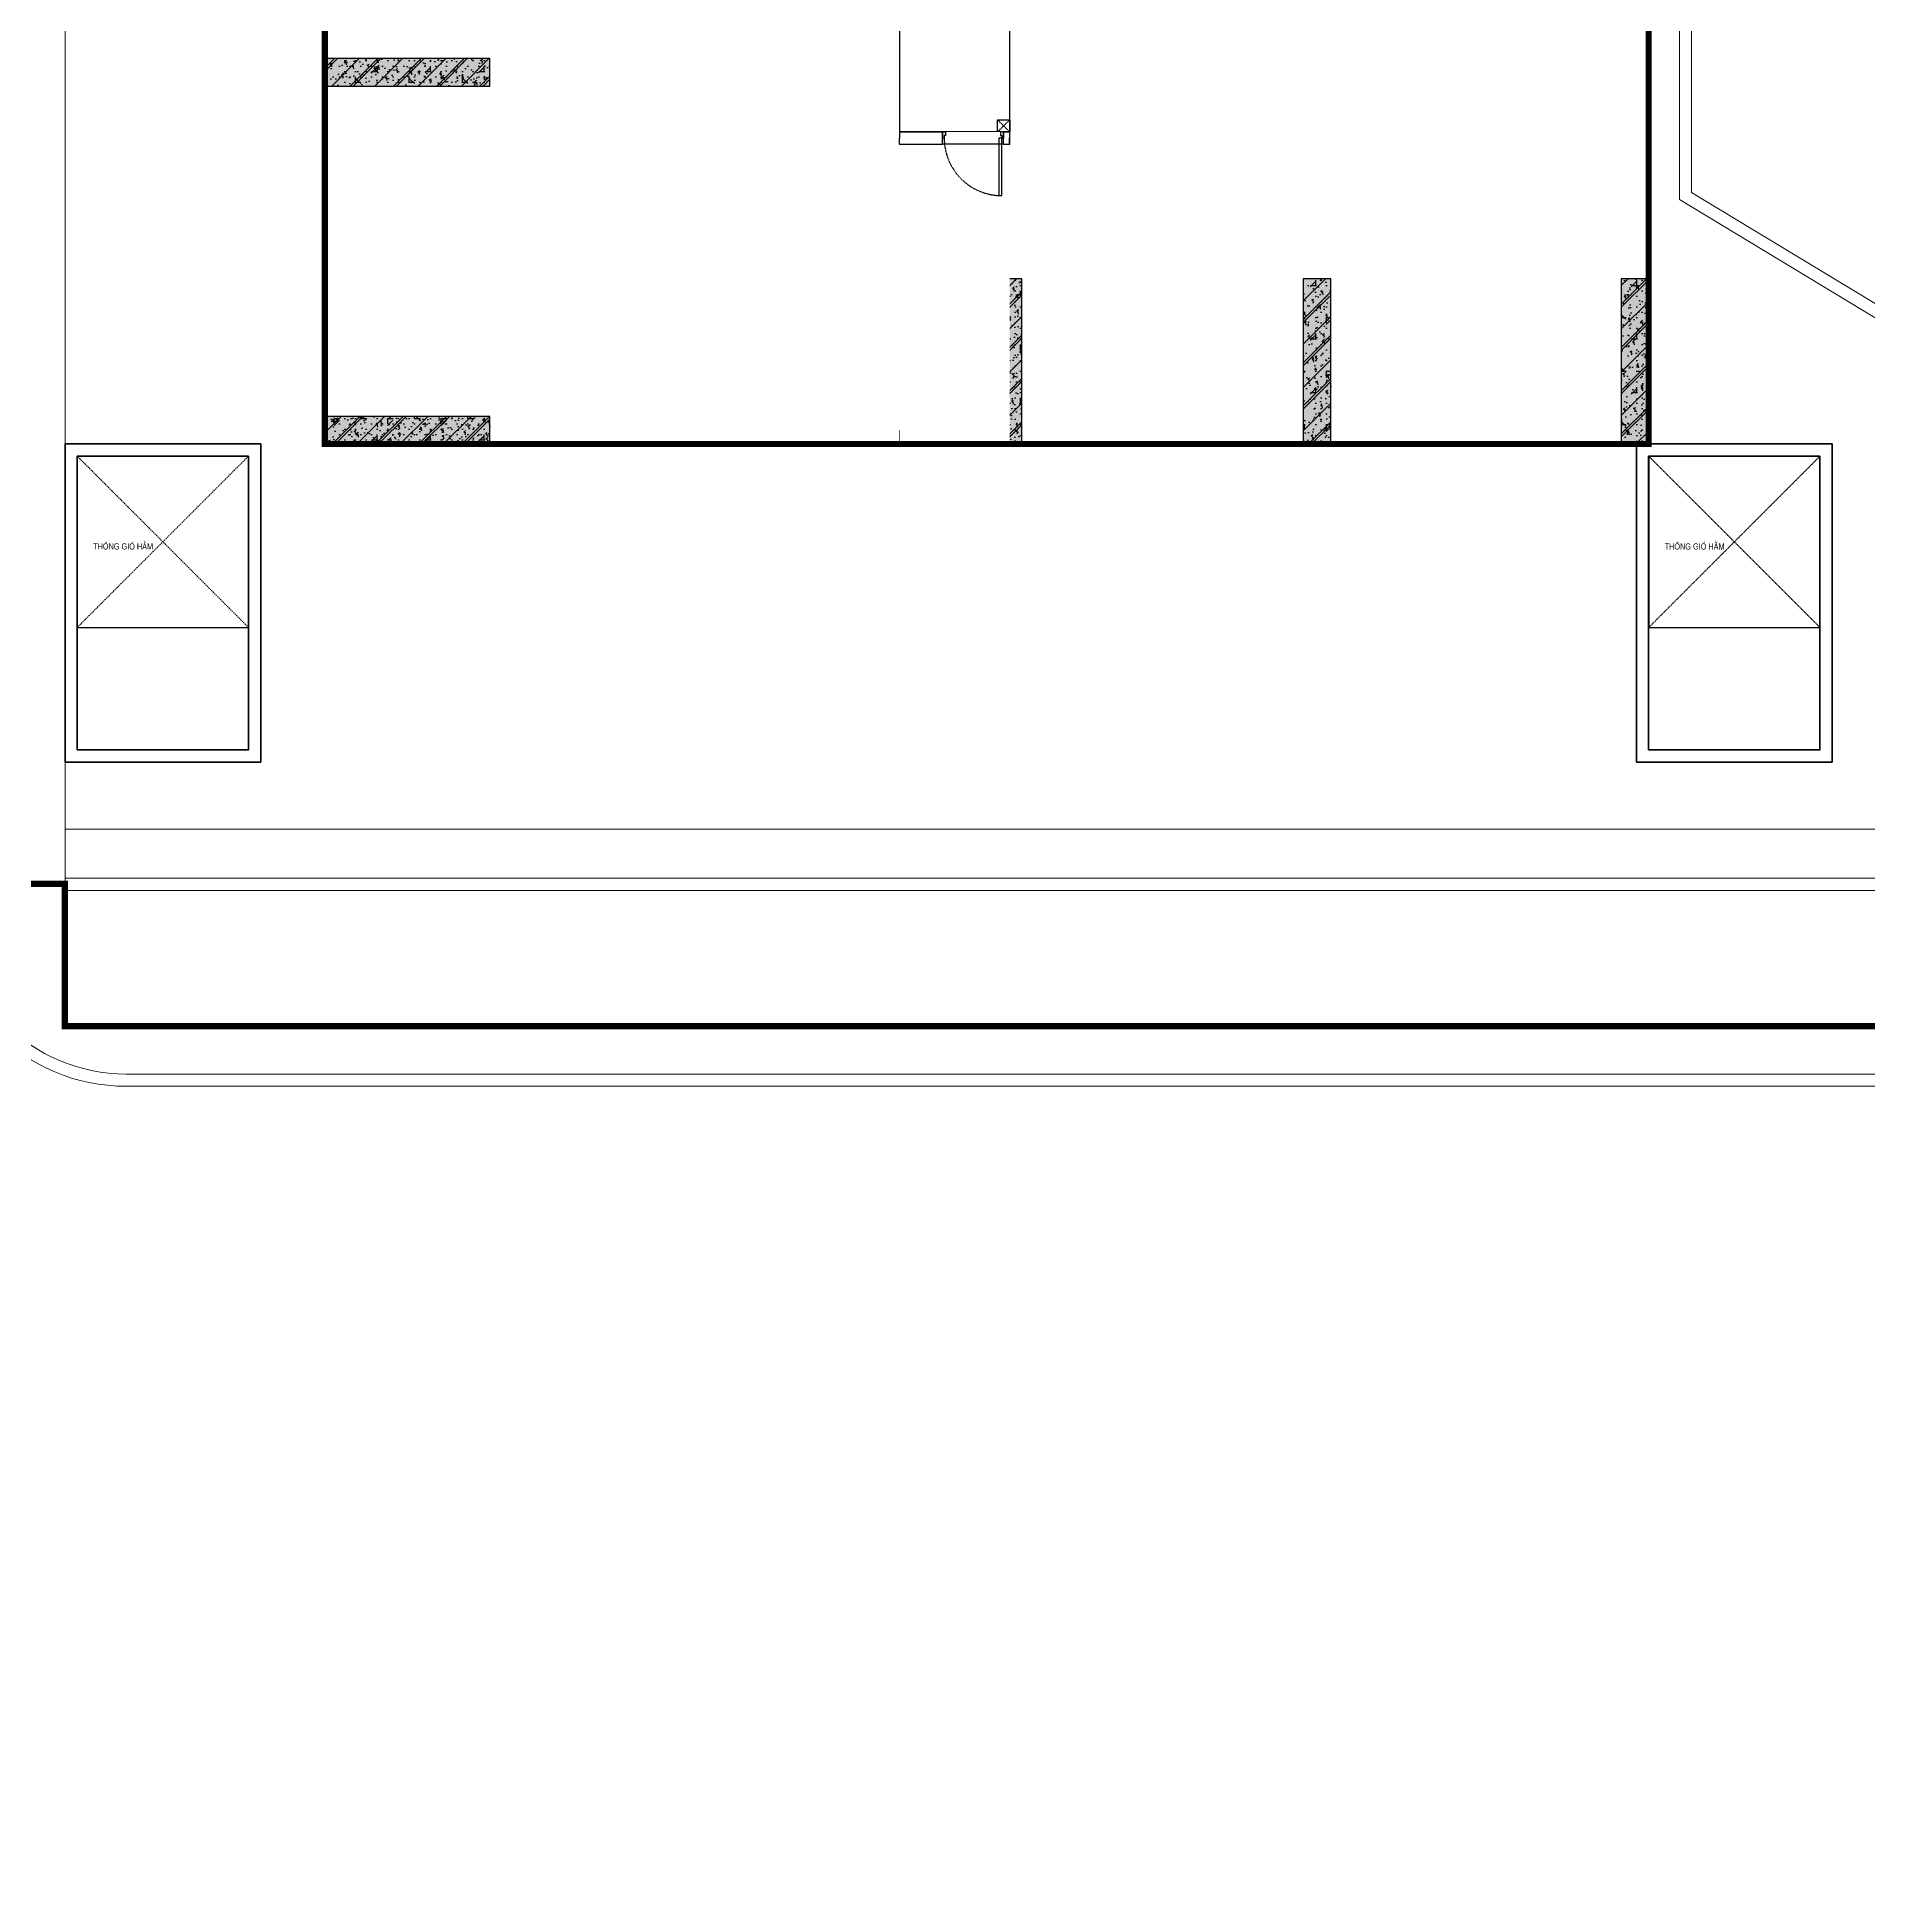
# Model space of a CAD drawing. Header units: millimetres. Extents: x 379264 to 1158416, y -283062 to 356890.
# Drawn here: x 933987 to 934586, y -27057 to -26450 of the extents above; entities that cross this region are included whole.
import ezdxf
from ezdxf.enums import TextEntityAlignment as Align

# ---------------------------------------------------------------- set-up
doc = ezdxf.new("R2010")
doc.units = ezdxf.units.MM
for name, pattern in [('CENTER', [2, 1.25, -0.25, 0.25, -0.25]), ('keyplan TANG 1$0$Core 1A$0$Hidden10.5', [1.5, 1, -0.5]), ('keyplan TANG 1$0$mb tang 1 TWA$0$Hidden10.5', [1.5, 1, -0.5]), ('keyplan TANG 1$0$mb_unitmix twa 1-20$0$Core 1A$0$Hidden10.5', [1.5, 1, -0.5]), ('keyplan TANG 1$0$Ranh dat$0$HTT Divide', [18, 10, -2, 1, -2, 1, -2])]:
    doc.linetypes.add(name, pattern=pattern)
for name, color, linetype in [('12PM. GRID', 8, 'CENTER'), ('BLOCK C - CHI TIET THANG 7 - 15T$0$DnW', 20, 'Continuous'), ('keyplan TANG 1$0$Concrete Line', 250, 'Continuous'), ('keyplan TANG 1$0$mb tang 1 TWA$0$Door', 250, 'Continuous'), ('keyplan TANG 1$0$MB_Cot tang 1$0$Concrete Hatch', 250, 'Continuous'), ('keyplan TANG 1$0$MB_Cot tang 1$0$Concrete Line', 250, 'Continuous'), ('keyplan TANG 1$0$MB_Cot tang 1$0$Concrete Solid', 250, 'Continuous'), ('keyplan TANG 1$0$mb_unitmix twa 1-20$0$Net thay Tran', 250, 'Continuous'), ('keyplan TANG 1$0$mb_unitmix twa 1-20$0$Opening Hidden', 250, 'keyplan TANG 1$0$mb_unitmix twa 1-20$0$Core 1A$0$Hidden10.5'), ('keyplan TANG 1$0$mb_unitmix twa 1-20$0$Opening Line', 250, 'Continuous'), ('keyplan TANG 1$0$Opening Hidden', 250, 'keyplan TANG 1$0$Core 1A$0$Hidden10.5'), ('keyplan TANG 1$0$Opening Line', 250, 'Continuous'), ('keyplan TANG 1$0$Opening Text', 250, 'Continuous')]:
    doc.layers.add(name, color=color, linetype=linetype)
for name, color, linetype, lineweight in [('keyplan TANG 1$0$Hatch vat lieu', 250, 'Continuous', 5), ('keyplan TANG 1$0$mb_unitmix twa 1-20$0$Cua so', 250, 'Continuous', 9), ('keyplan TANG 1$0$mb_unitmix twa 1-20$0$Ghi chu ban ve', 250, 'Continuous', 20), ('keyplan TANG 1$0$mb_unitmix twa 1-20$0$Net Thay khac', 250, 'Continuous', 15), ('keyplan TANG 1$0$Net cat Tuong', 250, 'Continuous', 40), ('keyplan TANG 1$0$Net Thay khac', 250, 'Continuous', 15), ('keyplan TANG 1$0$Net thay Tuong', 250, 'Continuous', 20), ('keyplan TANG 1$0$Ranh dat$0$Ranh dat', 250, 'keyplan TANG 1$0$Ranh dat$0$HTT Divide', 40)]:
    doc.layers.add(name, color=color, linetype=linetype, lineweight=lineweight)
doc.styles.add('keyplan TANG 1$0$mb_unitmix twa 1-20$0$Core 1A$0$VNI-HelveC', font='VHELVCN_0.TTF')
doc.styles.add('keyplan TANG 1$0$VNI-HelveC', font='VHELVCN_0.TTF')

# ---------------------------------------------------------------- blocks, each defined once
blk = doc.blocks.new('*U1377')
at = {"layer": 'keyplan TANG 1$0$Opening Hidden'}
for p, q in [((0, 0), (2800, 2800)), ((2800, 0), (0, 2800))]:
    blk.add_line(p, q, dxfattribs=at)
at = {"layer": 'keyplan TANG 1$0$Opening Line'}
blk.add_lwpolyline([(0, 0), (2800, 5.684341886080801e-14), (2800, 2800), (0, 2800)], close=True, dxfattribs=at)
at = {"layer": 'keyplan TANG 1$0$Opening Text', "style": 'keyplan TANG 1$0$VNI-HelveC'}
blk.add_attdef('OPENING', text='', height=100, dxfattribs=at).set_placement((750, 1325.000000000007), align=Align.MIDDLE_CENTER)
blk = doc.blocks.new('keyplan TANG 1$0$A$Cec98b088')
at = {"layer": 'keyplan TANG 1$0$Net cat Tuong'}
for points in [[(-3198.334611486609, 90250), (1.665388513391463, 90250), (1.665388513391463, 85049.16828283906), (-3198.334611486609, 85049.16828283906)], [(22498.33656567813, 90250), (25698.33656567813, 90250), (25698.33656567813, 85049.16828283906), (22498.33656567813, 85049.16828283906)], [(-2998.334611486609, 90050), (-198.3346114866085, 90050), (-198.3346114866085, 85249.16828283906), (-2998.334611486609, 85249.16828283906)], [(22698.33656567813, 90050), (25498.33656567813, 90050), (25498.33656567813, 85249.16828283906), (22698.33656567813, 85249.16828283906)]]:
    blk.add_lwpolyline(points, close=True, dxfattribs=at)
at = {"layer": 'keyplan TANG 1$0$Opening Line'}
for p in [(-2998.334611486609, 87250), (22700.00000000001, 87249.16828283906)]:
    blk.add_blockref('*U1377', p, dxfattribs=at).add_auto_attribs({'OPENING': 'THOÂNG GIOÙ HAÀM'})
blk = doc.blocks.new('keyplan TANG 1$0$mb tang 1 TWA$0$Door 1000-1')
at = {"color": 0, "linetype": 'ByBlock'}
blk.add_lwpolyline([(30, 100), (75, 100), (75, 1040.000000000015), (30, 1040.000000000015)], close=True, dxfattribs=at)
for points in [[(50, 55), (30, 55), (30, 100), (0, 100), (0, 0), (50, 0), (50, 55)], [(950.0000000000146, 55), (970.0000000000146, 55), (970.0000000000146, 100), (1000.000000000015, 100), (1000.000000000015, 0), (950.0000000000146, 0), (950.0000000000146, 55)]]:
    blk.add_lwpolyline(points, dxfattribs=at)
at = {"color": 0, "linetype": 'keyplan TANG 1$0$mb tang 1 TWA$0$Hidden10.5'}
blk.add_arc((30, 100), 940.0000000000146, 0, 90, dxfattribs=at)
blk = doc.blocks.new('*U1435')
at = {"layer": 'keyplan TANG 1$0$mb tang 1 TWA$0$Door'}
blk.add_blockref('keyplan TANG 1$0$mb tang 1 TWA$0$Door 1000-1', (0, 0), dxfattribs=at)
blk = doc.blocks.new('*U263')
for points in [[(0, 0), (1800, 0), (1800, 100), (0, 100)], [(0, 100), (50, 100), (50, 0), (0, 0)], [(50, 75), (50, 25), (87.5, 25), (87.5, 50), (75, 50), (75, 75)], [(900, 75), (900, 25), (862.5, 25), (862.5, 50), (875, 50), (875, 75)], [(900, 75), (900, 25), (937.5, 25), (937.5, 50), (925, 50), (925, 75)], [(1750, 75), (1750, 25), (1712.5, 25), (1712.5, 50), (1725, 50), (1725, 75)], [(1750, 100), (1800, 100), (1800, 0), (1750, 0)]]:
    blk.add_lwpolyline(points, close=True)
at = {"color": 251}
for points in [[(75, 62.5), (75, 75), (875, 74.99999916972592), (875, 62.49999916972592)], [(87.5, 50), (87.5, 25), (862.5, 24.99999916972592), (862.5, 49.99999916972592)], [(925, 62.5), (925, 75), (1725, 74.99999916972592), (1725, 62.49999916972592)], [(937.5, 50), (937.5, 25), (1712.5, 24.99999916972592), (1712.5, 49.99999916972592)]]:
    blk.add_lwpolyline(points, close=True, dxfattribs=at)
blk = doc.blocks.new('*U1441')
at = {"layer": 'keyplan TANG 1$0$mb_unitmix twa 1-20$0$Opening Hidden'}
for p, q in [((0, 0), (200, 200)), ((200, 0), (0, 200))]:
    blk.add_line(p, q, dxfattribs=at)
at = {"layer": 'keyplan TANG 1$0$mb_unitmix twa 1-20$0$Opening Line'}
blk.add_lwpolyline([(0, 0), (200, 5.684341886080801e-14), (200, 200), (0, 200)], close=True, dxfattribs=at)
at = {"layer": 'keyplan TANG 1$0$mb_unitmix twa 1-20$0$Ghi chu ban ve', "style": 'keyplan TANG 1$0$mb_unitmix twa 1-20$0$Core 1A$0$VNI-HelveC'}
blk.add_attdef('OPENING', text='', height=100, dxfattribs=at).set_placement((99.99999999999977, 99.99999999999983), align=Align.MIDDLE_CENTER)
blk = doc.blocks.new('*U1405')
at = {"layer": 'keyplan TANG 1$0$MB_Cot tang 1$0$Concrete Hatch'}
h = blk.add_hatch(dxfattribs=at)
h.set_pattern_fill('CONCRETE', color=256, scale=50, style=0, pattern_type=2)
h.set_pattern_definition([(45, (0, -2150), (-176.7766952966369, 176.7766952966369), []), (45, (0, -2100), (-353.5533905932737, 353.5533905932738), []), (49.99999999999999, (0, -2150), (358.6300913003767, -31.37606749129755), [37.5, -412.5]), (355, (0, -2150), (-69.3756668065, 376.0960668500059), [30, -330]), (100.4514, (29.88584, -2152.614669999999), (289.2546908570108, 344.7197710304768), [31.870095, -350.571056]), (46.18420000000001, (0, -2050), (533.6205243128222, -82.75950716450905), [56.25, -618.75]), (96.6356, (44.46837249999999, -2056.8966535), (467.3313527743517, 487.0589354502209), [47.805144, -525.8565]), (351.1842, (0, -2050), (467.3309725668136, 487.0593004626623), [45, -495]), (21, (50, -2075), (298.4535260592309, -201.3094453326694), [37.5, -412.5]), (326.0000000000001, (50, -2075), (121.6576659607909, 362.5750225234265), [30, -330]), (71.4514, (74.8711165, -2091.775803), (420.111314290745, 161.2652483549762), [31.870095, -350.571056]), (37.50000000000001, (0, -2150), (6.079927658645334, 166.4469269156558), [0, -326, 0, -335, 0, -331.25]), (7.499999999999999, (0, -2150), (131.5347687210743, 197.2058559411801), [0, -191, 0, -318.5, 0, -126.25]), (327.5, (-111.5, -2150), (266.9112180862045, -11.2774358671899), [0, -125, 0, -390, 0, -517.5]), (317.5, (-161.5, -2150), (291.5930846711931, 50.05249116615882), [0, -162.5, 0, -259, 0, -367.5]), (0, (175, -1975), (0, 875), [87.5, -787.5]), (0, (437.5, -1800), (0, 875), [87.5, -787.5]), (0, (262.5, -1450), (0, 875), [87.5, -350, 87.5, -350]), (90, (175, -1975), (-875, 5.35782974626967e-14), [87.5, -787.5]), (90, (262.5, -1450), (-875, 5.35782974626967e-14), [87.5, -787.5]), (90, (525, -1800), (-875, 5.35782974626967e-14), [87.5, -787.5]), (90, (700, -1537.5), (-875, 5.35782974626967e-14), [87.5, -787.5]), (135, (262.5, -1975), (-875.016357447105, 8.881784197001252e-14), [123.76, -1113.7]), (135, (350, -1450), (-875.016357447105, 8.881784197001252e-14), [123.76, -1113.7]), (45, (437.5, -1800), (8.881784197001252e-14, 875.016357447105), [123.76, -247.485, 123.76, -742.455]), (0, (-175, -2150), (87.5, 87.5), [-175, 0])])
h.paths.add_polyline_path([(-200, 300), (-200, -2400), (250, -2400), (250, 300)])
at = {"layer": 'keyplan TANG 1$0$MB_Cot tang 1$0$Concrete Solid'}
blk.add_hatch(color=256, dxfattribs=at).paths.add_polyline_path([(-200, 300), (-200, -2400), (250, -2400), (250, 300)])
at = {"layer": 'keyplan TANG 1$0$MB_Cot tang 1$0$Concrete Line'}
blk.add_lwpolyline([(-200, 300), (-200, -2400), (250, -2400), (250, 300)], close=True, dxfattribs=at)
blk = doc.blocks.new('*U59')
at = {"layer": 'keyplan TANG 1$0$MB_Cot tang 1$0$Concrete Hatch'}
h = blk.add_hatch(dxfattribs=at)
h.set_pattern_fill('CONCRETE', color=256, scale=50, style=0, pattern_type=2)
h.set_pattern_definition([(45, (-100, -2150), (-176.7766952966369, 176.7766952966369), []), (45, (-100, -2100), (-353.5533905932737, 353.5533905932738), []), (49.99999999999999, (-100, -2150), (358.6300913003767, -31.37606749129755), [37.5, -412.5]), (355, (-100, -2150), (-69.3756668065, 376.0960668500059), [30, -330]), (100.4514, (-70.11416, -2152.614669999999), (289.2546908570108, 344.7197710304768), [31.870095, -350.571056]), (46.18420000000001, (-100, -2050), (533.6205243128222, -82.75950716450905), [56.25, -618.75]), (96.6356, (-55.53162750000001, -2056.8966535), (467.3313527743517, 487.0589354502209), [47.805144, -525.8565]), (351.1842, (-100, -2050), (467.3309725668136, 487.0593004626623), [45, -495]), (21, (-50, -2075), (298.4535260592309, -201.3094453326694), [37.5, -412.5]), (326.0000000000001, (-50, -2075), (121.6576659607909, 362.5750225234265), [30, -330]), (71.4514, (-25.1288835, -2091.775803), (420.111314290745, 161.2652483549762), [31.870095, -350.571056]), (37.50000000000001, (-100, -2150), (6.079927658645334, 166.4469269156558), [0, -326, 0, -335, 0, -331.25]), (7.499999999999999, (-100, -2150), (131.5347687210743, 197.2058559411801), [0, -191, 0, -318.5, 0, -126.25]), (327.5, (-211.5, -2150), (266.9112180862045, -11.2774358671899), [0, -125, 0, -390, 0, -517.5]), (317.5, (-261.5, -2150), (291.5930846711931, 50.05249116615882), [0, -162.5, 0, -259, 0, -367.5]), (0, (75, -1975), (0, 875), [87.5, -787.5]), (0, (337.5, -1800), (0, 875), [87.5, -787.5]), (0, (162.5, -1450), (0, 875), [87.5, -350, 87.5, -350]), (90, (75, -1975), (-875, 5.35782974626967e-14), [87.5, -787.5]), (90, (162.5, -1450), (-875, 5.35782974626967e-14), [87.5, -787.5]), (90, (425, -1800), (-875, 5.35782974626967e-14), [87.5, -787.5]), (90, (600, -1537.5), (-875, 5.35782974626967e-14), [87.5, -787.5]), (135, (162.5, -1975), (-875.016357447105, 8.881784197001252e-14), [123.76, -1113.7]), (135, (250, -1450), (-875.016357447105, 8.881784197001252e-14), [123.76, -1113.7]), (45, (337.5, -1800), (8.881784197001252e-14, 875.016357447105), [123.76, -247.485, 123.76, -742.455]), (0, (-275, -2150), (87.5, 87.5), [-175, 0])])
h.paths.add_polyline_path([(-250, 300), (-250, -2400), (200, -2400), (200, 300)])
at = {"layer": 'keyplan TANG 1$0$MB_Cot tang 1$0$Concrete Solid'}
blk.add_hatch(color=256, dxfattribs=at).paths.add_polyline_path([(-250, 300), (-250, -2400), (200, -2400), (200, 300)])
at = {"layer": 'keyplan TANG 1$0$MB_Cot tang 1$0$Concrete Line'}
blk.add_lwpolyline([(-250, 300), (-250, -2400), (200, -2400), (200, 300)], close=True, dxfattribs=at)
blk = doc.blocks.new('*U1386')
at = {"layer": 'keyplan TANG 1$0$MB_Cot tang 1$0$Concrete Hatch'}
h = blk.add_hatch(dxfattribs=at)
h.set_pattern_fill('CONCRETE', color=256, scale=50, style=0, pattern_type=2)
h.set_pattern_definition([(45, (2150, -399.9999999999998), (-176.7766952966369, 176.7766952966369), []), (45, (2150, -349.9999999999998), (-353.5533905932737, 353.5533905932738), []), (49.99999999999999, (2150, -399.9999999999998), (358.6300913003767, -31.37606749129755), [37.5, -412.5]), (355, (2150, -399.9999999999998), (-69.3756668065, 376.0960668500059), [30, -330]), (100.4514, (2179.88584, -402.6146699999998), (289.2546908570108, 344.7197710304768), [31.870095, -350.571056]), (46.18420000000001, (2150, -299.9999999999998), (533.6205243128222, -82.75950716450905), [56.25, -618.75]), (96.6356, (2194.4683725, -306.8966534999998), (467.3313527743517, 487.0589354502209), [47.805144, -525.8565]), (351.1842, (2150, -299.9999999999998), (467.3309725668136, 487.0593004626623), [45, -495]), (21, (2200, -324.9999999999998), (298.4535260592309, -201.3094453326694), [37.5, -412.5]), (326.0000000000001, (2200, -324.9999999999998), (121.6576659607909, 362.5750225234265), [30, -330]), (71.4514, (2224.8711165, -341.7758029999998), (420.111314290745, 161.2652483549762), [31.870095, -350.571056]), (37.50000000000001, (2150, -399.9999999999998), (6.079927658645334, 166.4469269156558), [0, -326, 0, -335, 0, -331.25]), (7.499999999999999, (2150, -399.9999999999998), (131.5347687210743, 197.2058559411801), [0, -191, 0, -318.5, 0, -126.25]), (327.5, (2038.5, -399.9999999999998), (266.9112180862045, -11.2774358671899), [0, -125, 0, -390, 0, -517.5]), (317.5, (1988.5, -399.9999999999998), (291.5930846711931, 50.05249116615882), [0, -162.5, 0, -259, 0, -367.5]), (0, (2325, -224.9999999999998), (0, 875), [87.5, -787.5]), (0, (2587.5, -49.99999999999983), (0, 875), [87.5, -787.5]), (0, (2412.5, 300.0000000000002), (0, 875), [87.5, -350, 87.5, -350]), (90, (2325, -224.9999999999998), (-875, 5.35782974626967e-14), [87.5, -787.5]), (90, (2412.5, 300.0000000000002), (-875, 5.35782974626967e-14), [87.5, -787.5]), (90, (2675, -49.99999999999983), (-875, 5.35782974626967e-14), [87.5, -787.5]), (90, (2850, 212.5000000000002), (-875, 5.35782974626967e-14), [87.5, -787.5]), (135, (2412.5, -224.9999999999998), (-875.016357447105, 8.881784197001252e-14), [123.76, -1113.7]), (135, (2500, 300.0000000000002), (-875.016357447105, 8.881784197001252e-14), [123.76, -1113.7]), (45, (2587.5, -49.99999999999983), (8.881784197001252e-14, 875.016357447105), [123.76, -247.485, 123.76, -742.455]), (0, (1975, -399.9999999999998), (87.5, 87.5), [-175, 0])])
h.paths.add_polyline_path([(-250, 50), (-250, -399.9999999999998), (2450, -399.9999999999999), (2450, 50)])
at = {"layer": 'keyplan TANG 1$0$MB_Cot tang 1$0$Concrete Solid'}
blk.add_hatch(color=256, dxfattribs=at).paths.add_polyline_path([(-250, 50), (-250, -399.9999999999998), (2450, -399.9999999999999), (2450, 50)])
at = {"layer": 'keyplan TANG 1$0$MB_Cot tang 1$0$Concrete Line'}
blk.add_lwpolyline([(-250, 50), (-250, -399.9999999999998), (2450, -399.9999999999999), (2450, 50)], close=True, dxfattribs=at)
blk = doc.blocks.new('*U41')
at = {"layer": 'keyplan TANG 1$0$MB_Cot tang 1$0$Concrete Hatch'}
h = blk.add_hatch(dxfattribs=at)
h.set_pattern_fill('CONCRETE', color=256, scale=50, style=0, pattern_type=2)
h.set_pattern_definition([(45, (2150, -299.9999999999999), (-176.7766952966369, 176.7766952966369), []), (45, (2150, -249.9999999999999), (-353.5533905932737, 353.5533905932738), []), (49.99999999999999, (2150, -299.9999999999999), (358.6300913003767, -31.37606749129755), [37.5, -412.5]), (355, (2150, -299.9999999999999), (-69.3756668065, 376.0960668500059), [30, -330]), (100.4514, (2179.88584, -302.6146699999999), (289.2546908570108, 344.7197710304768), [31.870095, -350.571056]), (46.18420000000001, (2150, -199.9999999999999), (533.6205243128222, -82.75950716450905), [56.25, -618.75]), (96.6356, (2194.4683725, -206.8966534999999), (467.3313527743517, 487.0589354502209), [47.805144, -525.8565]), (351.1842, (2150, -199.9999999999999), (467.3309725668136, 487.0593004626623), [45, -495]), (21, (2200, -224.9999999999999), (298.4535260592309, -201.3094453326694), [37.5, -412.5]), (326.0000000000001, (2200, -224.9999999999999), (121.6576659607909, 362.5750225234265), [30, -330]), (71.4514, (2224.8711165, -241.7758029999999), (420.111314290745, 161.2652483549762), [31.870095, -350.571056]), (37.50000000000001, (2150, -299.9999999999999), (6.079927658645334, 166.4469269156558), [0, -326, 0, -335, 0, -331.25]), (7.499999999999999, (2150, -299.9999999999999), (131.5347687210743, 197.2058559411801), [0, -191, 0, -318.5, 0, -126.25]), (327.5, (2038.5, -299.9999999999999), (266.9112180862045, -11.2774358671899), [0, -125, 0, -390, 0, -517.5]), (317.5, (1988.5, -299.9999999999999), (291.5930846711931, 50.05249116615882), [0, -162.5, 0, -259, 0, -367.5]), (0, (2325, -124.9999999999999), (0, 875), [87.5, -787.5]), (0, (2587.5, 50.00000000000011), (0, 875), [87.5, -787.5]), (0, (2412.5, 400.0000000000001), (0, 875), [87.5, -350, 87.5, -350]), (90, (2325, -124.9999999999999), (-875, 5.35782974626967e-14), [87.5, -787.5]), (90, (2412.5, 400.0000000000001), (-875, 5.35782974626967e-14), [87.5, -787.5]), (90, (2675, 50.00000000000011), (-875, 5.35782974626967e-14), [87.5, -787.5]), (90, (2850, 312.5000000000001), (-875, 5.35782974626967e-14), [87.5, -787.5]), (135, (2412.5, -124.9999999999999), (-875.016357447105, 8.881784197001252e-14), [123.76, -1113.7]), (135, (2500, 400.0000000000001), (-875.016357447105, 8.881784197001252e-14), [123.76, -1113.7]), (45, (2587.5, 50.00000000000011), (8.881784197001252e-14, 875.016357447105), [123.76, -247.485, 123.76, -742.455]), (0, (1975, -299.9999999999999), (87.5, 87.5), [-175, 0])])
h.paths.add_polyline_path([(-250, 100), (-250, -349.9999999999999), (2450, -350), (2450, 100)])
at = {"layer": 'keyplan TANG 1$0$MB_Cot tang 1$0$Concrete Solid'}
blk.add_hatch(color=256, dxfattribs=at).paths.add_polyline_path([(-250, 100), (-250, -349.9999999999999), (2450, -350), (2450, 100)])
at = {"layer": 'keyplan TANG 1$0$MB_Cot tang 1$0$Concrete Line'}
blk.add_lwpolyline([(-250, 100), (-250, -349.9999999999999), (2450, -350), (2450, 100)], close=True, dxfattribs=at)
blk = doc.blocks.new('keyplan TANG 1')
at = {"layer": 'keyplan TANG 1$0$Concrete Line'}
blk.add_lwpolyline([(22498.33656567813, 85049.16828283895), (25698.33656567813, 85049.16828283895), (25698.33656567813, 90249.99999999988), (22498.33656567813, 90249.99999999988)], close=True, dxfattribs=at)
at = {"layer": 'keyplan TANG 1$0$Hatch vat lieu'}
blk.add_lwpolyline([(23200.00000000175, 125850.0000054775), (23200.00000000169, 94245.9775425606), (38274.01893333992, 85137.37794726598, -0.2626313762872258), (39143.10746881831, 83596.66052586085, -0.2626313762872258)], format="xyb", dxfattribs=at)
at = {"layer": 'keyplan TANG 1$0$mb_unitmix twa 1-20$0$Net Thay khac'}
for p, q in [((12250.00000000029, 95349.99999896024), (10449.99999999994, 95349.99999896024)), ((10449.99999999994, 95349.99999896024), (10449.99999999994, 95249.99999896024)), ((10449.99999999994, 95149.99999896024), (10449.99999999994, 95249.99999896024)), ((12250.00000000029, 95149.99999896024), (10449.99999999994, 95149.99999896024)), ((12250.00000000029, 95349.99999896024), (12250.00000000029, 95249.99999896024)), ((12250.00000000029, 95149.99999896024), (12250.00000000029, 95249.99999896024)), ((12000, 90449.9999999999), (10448.45461010569, 90449.9999999999)), ((10448.45461010569, 90449.9999999999), (10448.45461010569, 90349.9999999999)), ((10448.45461010569, 90249.9999999999), (10448.45461010569, 90349.9999999999)), ((12000, 90249.9999999999), (10448.45461010569, 90249.9999999999)), ((12000, 90449.9999999999), (12000, 90349.9999999999)), ((12000, 90249.9999999999), (12000, 90349.9999999999))]:
    blk.add_line(p, q, dxfattribs=at)
at = {"layer": 'keyplan TANG 1$0$mb_unitmix twa 1-20$0$Net thay Tran'}
for points in [[(10450.0000065181, 147850.0000020646), (10449.99999999991, 95349.99999896024), (12249.99999342476, 95349.99999896024), (12249.99999342476, 141249.9999910947), (12450, 141249.9999910947), (12450, 141050), (46748.45462060507, 141049.9999999999), (46748.45462060507, 142849.9999999999), (12450, 142849.9999826836), (12450, 142649.9999826836), (12250, 142649.9999826836), (12250.00000651844, 147850.0000020646)], [(10449.99999999991, 95145.31862552399), (12249.99999342476, 95145.31862552399), (12249.99999342476, 95350.00000553548), (10449.99999999991, 95350.00000553548)]]:
    blk.add_lwpolyline(points, close=True, dxfattribs=at)
at = {"layer": 'keyplan TANG 1$0$mb_unitmix twa 1-20$0$Opening Hidden'}
for p, q in [((10448.4546035306, 95149.99999896024), (12000, 90449.9999999999)), ((10449.99999999994, 90449.9999999999), (12248.4546035306, 95149.99999896024))]:
    blk.add_line(p, q, dxfattribs=at)
at = {"layer": 'keyplan TANG 1$0$Net Thay khac'}
blk.add_lwpolyline([(23400.00000000175, 125850.0000054775), (23400.00000000169, 94358.80328432308), (38377.45353997167, 85308.55412011413, -0.262631376287226), (39343.10746828164, 83596.64587410592)], format="xyb", dxfattribs=at)
at = {"layer": 'keyplan TANG 1$0$Net thay Tuong'}
blk.add_line((-3198.334611486305, 152571.572877777), (-3198.334611486644, 82949.99999999988), dxfattribs=at)
for points in [[(32549.99999677989, 83949.99999999988), (32549.99999677989, 82949.99999999988), (-3198.334611486651, 82949.99999999988)], [(32349.9999967799, 83949.99999999988), (32349.9999967799, 83149.99999999988), (-3198.334611486636, 83149.99999999988)], [(32549.99999677989, 83949.99999999988), (-3198.334611486644, 83949.99999999988)]]:
    blk.add_lwpolyline(points, dxfattribs=at)
at = {"layer": 'keyplan TANG 1$0$Ranh dat$0$Ranh dat', "ltscale": 0.1, "const_width": 99.99999999999993}
blk.add_lwpolyline([(26611.91180562973, 80732.27756929398), (31332.58105826378, 75108.03633600473), (31333.1513197422, -11999.99999904633), (-120672.6085753441, -11999.99999928474), (-121023.9264128208, 69993.49156856537), (-12357.21371841431, 69991.76627880335), (-12355.67700719833, 83058.66361939907), (-3201.951178073883, 83058.72354507446), (-3201.935946464539, 80732.08239006996), (26611.91180562973, 80732.27756929398)], dxfattribs=at)
at = {"xscale": -1, "rotation": 90}
blk.add_blockref('*U1441', (12250, 95549.99999896024), dxfattribs=at)
at = {"layer": 'keyplan TANG 1$0$Concrete Line'}
blk.add_blockref('keyplan TANG 1$0$A$Cec98b088', (0, -1.091393642127514e-10), dxfattribs=at)
at = {"layer": 'keyplan TANG 1$0$MB_Cot tang 1$0$Concrete Line'}
for name, p in [('*U1386', (1300, 96500.00000547722)), ('*U59', (12250, 92649.9999989603)), ('*U1405', (17250, 92649.99999999988)), ('*U1405', (22450, 92649.99999999988)), ('*U41', (1300, 90600.00000547746))]:
    blk.add_blockref(name, p, dxfattribs=at)
at = {"layer": 'keyplan TANG 1$0$mb_unitmix twa 1-20$0$Cua so', "rotation": 180}
blk.add_blockref('*U263', (12249.99999342476, 95250.0000741066), dxfattribs=at)
blk.add_wipeout([(12248.454610106182, 95349.99999896024), (10448.45461010569, 95349.99999896024), (10448.45461010569, 90209.1100621743), (12248.454610106182, 90209.1100621743)])
at = {"color": 7, "const_width": 100}
blk.add_lwpolyline([(22696.90922331624, 132250.0000055772), (22700.00000000001, 125550.0000054775), (17150.00000000003, 125550.0000054775), (17149.99999872623, 122549.9999989607), (22700, 122549.9999989607), (22700, 109750.000000035), (17149.99999872623, 109750.000000035), (17150.00000000001, 106750.0000055773), (22700, 106749.9999999999), (22700.00000006222, 100250.000000035), (20600.00000000003, 100250.0000054705), (20600.00000000003, 97650.00000000001), (22700.00000651809, 97650.00000000001), (22700, 90249.99999999988), (1049.999999999913, 90249.99999999988), (1049.999999999913, 107600.0000054772), (4.730700311483815e-07, 107600.0000054705), (-1.455191522836685e-11, 114100.0000055773), (5550.000000476677, 114100.0000055773), (5549.999999999985, 117100.0000055773), (-1.546140993013978e-11, 117100.0000055773), (-1.546140993013978e-11, 131300.0000067214)], dxfattribs=at)
at = {"layer": 'keyplan TANG 1$0$mb tang 1 TWA$0$Door'}
for p, q in [((10448.45460718483, 95349.9999989603), (10448.45460718483, 95249.9999989603)), ((10448.45460718483, 95349.9999989603), (11148.45461010616, 95349.9999989603)), ((10448.45460718483, 95149.9999989603), (10448.45460718483, 95249.9999989603)), ((10448.45460718483, 95149.9999989603), (11148.45461010616, 95149.9999989603)), ((11148.45461010616, 95349.9999989603), (11148.45461010616, 95249.9999989603)), ((11148.45461010616, 95149.9999989603), (11148.45461010616, 95249.9999989603)), ((12148.45461010619, 95149.9999989603), (11148.45461010616, 95149.9999989603)), ((12148.45461010619, 95349.9999989603), (12148.45461010619, 95249.9999989603)), ((12148.45461010619, 95349.9999989603), (12248.45461010619, 95349.9999989603)), ((12148.45461010619, 95149.9999989603), (12148.45461010619, 95249.9999989603)), ((12148.45461010619, 95149.9999989603), (12248.45461010619, 95149.9999989603)), ((12248.45461010619, 95349.9999989603), (12248.45461010619, 95249.9999989603)), ((12248.45461010619, 95149.9999989603), (12248.45461010619, 95249.9999989603))]:
    blk.add_line(p, q, dxfattribs=at)
at = {"layer": 'keyplan TANG 1$0$Net Thay khac'}
for points in [[(62750.00000001115, 146099.9999999999), (62750.00000001115, 153400.0000025127, 0.4142135623737831), (59250.00000002266, 156900.0000025094), (1301.665388513698, 156900.0000025232, 0.414213562373095), (-5198.3346114863, 150400.0000025232), (-5198.334611486411, 82749.99999999988, 0.414213562373095), (-2198.334611486411, 79749.9999999999), (31332.59717774558, 79749.9999999999)], [(76849.99999999699, 145899.9999999999), (62549.9999999936, 145899.9999999999), (62550.00000001115, 153400.0000025131, 0.4142135623737835), (59250.00000002266, 156700.0000025094), (1301.665388513647, 156700.0000025232, 0.4142135623730949), (-4998.334611486301, 150400.0000025232), (-4998.334611486411, 82749.99999999988, 0.4142135623730965), (-2198.334611486411, 79949.99999999988), (31332.59717774558, 79949.9999999999)]]:
    blk.add_lwpolyline(points, format="xyb", dxfattribs=at)
at = {"layer": 'keyplan TANG 1$0$mb tang 1 TWA$0$Door', "rotation": 180}
blk.add_blockref('*U1435', (12148.45461010619, 95349.9999989603), dxfattribs=at)
blk = doc.blocks.new('A$C0F1F2E69')
at = {"layer": 'BLOCK C - CHI TIET THANG 7 - 15T$0$DnW', "xscale": 0.02, "yscale": 0.02, "zscale": 0.02}
blk.add_blockref('keyplan TANG 1', (1907.087069346104, -92.84652750456007), dxfattribs=at)

msp = doc.modelspace()

# ---------------------------------------------------------------- block references
at = {"layer": '12PM. GRID'}
msp.add_blockref('A$C0F1F2E69', (932153.3460604745, -28294.96007476898), dxfattribs=at)

doc.saveas('drawing.dxf')
